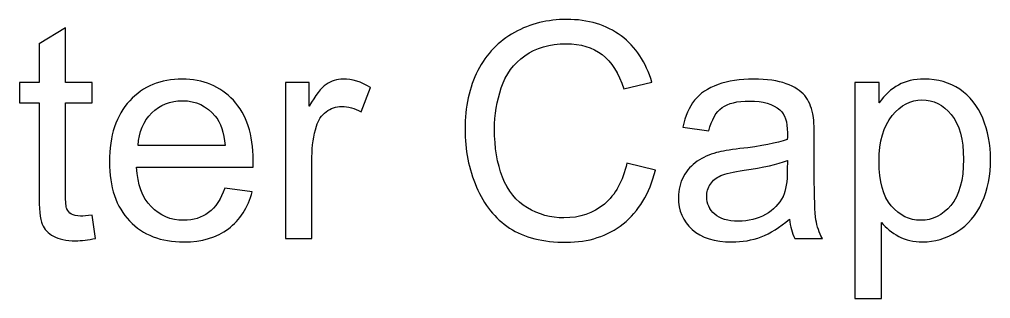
# Model space of a CAD drawing. Header units: millimetres. Extents: x -489 to 489, y -241 to 468.
# Drawn here: x -49.45 to -8.52, y 233.54 to 245.31 of the extents above; entities that cross this region are included whole.
import ezdxf

# ---------------------------------------------------------------- set-up
doc = ezdxf.new("R2010")
doc.units = ezdxf.units.MM
doc.header["$MEASUREMENT"] = 0
doc.layers.add('Layer 1', color=7, linetype='Continuous')

msp = doc.modelspace()

# ---------------------------------------------------------------- linework, layer by layer
at = {"layer": 'Layer 1', "color": 250}
for points, knots in [([(-23.8503, 239.2575), (-23.8503, 239.2575), (-22.6438, 238.9527), (-22.6438, 238.9527), (-22.6438, 238.9527), (-22.8957, 237.9642), (-23.3486, 237.2128), (-24.0027, 236.6942), (-24.0027, 236.6942), (-24.6567, 236.1757), (-25.4568, 235.9153), (-26.403, 235.9153), (-26.403, 235.9153), (-27.3809, 235.9153), (-28.1768, 236.1143), (-28.7906, 236.5143), (-28.7906, 236.5143), (-29.4044, 236.9123), (-29.8701, 237.4901), (-30.1897, 238.2458), (-30.1897, 238.2458), (-30.5093, 239.0035), (-30.6702, 239.8142), (-30.6702, 240.682), (-30.6702, 240.682), (-30.6702, 241.6282), (-30.4903, 242.4537), (-30.1283, 243.1585), (-30.1283, 243.1585), (-29.7664, 243.8634), (-29.252, 244.3989), (-28.5853, 244.7651), (-28.5853, 244.7651), (-27.9185, 245.1313), (-27.184, 245.3133), (-26.3839, 245.3133), (-26.3839, 245.3133), (-25.4738, 245.3133), (-24.7097, 245.0826), (-24.0916, 244.619), (-24.0916, 244.619), (-23.4714, 244.1555), (-23.0396, 243.5057), (-22.7962, 242.6675), (-22.7962, 242.6675), (-22.7962, 242.6675), (-23.9773, 242.3881), (-23.9773, 242.3881), (-23.9773, 242.3881), (-24.1868, 243.0485), (-24.4938, 243.5311), (-24.8938, 243.8316), (-24.8938, 243.8316), (-25.2939, 244.1343), (-25.7976, 244.2846), (-26.4051, 244.2846), (-26.4051, 244.2846), (-27.1015, 244.2846), (-27.6857, 244.1174), (-28.1535, 243.783), (-28.1535, 243.783), (-28.6213, 243.4485), (-28.9515, 242.9977), (-29.1398, 242.4346), (-29.1398, 242.4346), (-29.3303, 241.8695), (-29.4256, 241.2874), (-29.4256, 240.6884), (-29.4256, 240.6884), (-29.4256, 239.9158), (-29.3134, 239.2406), (-29.089, 238.6649), (-29.089, 238.6649), (-28.8647, 238.087), (-28.5154, 237.6573), (-28.0413, 237.3716), (-28.0413, 237.3716), (-27.5672, 237.0858), (-27.0549, 236.944), (-26.5025, 236.944), (-26.5025, 236.944), (-25.8294, 236.944), (-25.2621, 237.1387), (-24.7964, 237.5261), (-24.7964, 237.5261), (-24.3308, 237.9156), (-24.0154, 238.4913), (-23.8503, 239.2575)], [0, 0, 0, 0, 0.0434783, 0.0434783, 0.0434783, 0.0434783, 0.0869565, 0.0869565, 0.0869565, 0.0869565, 0.1304348, 0.1304348, 0.1304348, 0.1304348, 0.173913, 0.173913, 0.173913, 0.173913, 0.2173913, 0.2173913, 0.2173913, 0.2173913, 0.2608696, 0.2608696, 0.2608696, 0.2608696, 0.3043478, 0.3043478, 0.3043478, 0.3043478, 0.3478261, 0.3478261, 0.3478261, 0.3478261, 0.3913043, 0.3913043, 0.3913043, 0.3913043, 0.4347826, 0.4347826, 0.4347826, 0.4347826, 0.4782609, 0.4782609, 0.4782609, 0.4782609, 0.5217391, 0.5217391, 0.5217391, 0.5217391, 0.5652174, 0.5652174, 0.5652174, 0.5652174, 0.6086957, 0.6086957, 0.6086957, 0.6086957, 0.6521739, 0.6521739, 0.6521739, 0.6521739, 0.6956522, 0.6956522, 0.6956522, 0.6956522, 0.7391304, 0.7391304, 0.7391304, 0.7391304, 0.7826087, 0.7826087, 0.7826087, 0.7826087, 0.826087, 0.826087, 0.826087, 0.826087, 0.8695652, 0.8695652, 0.8695652, 0.8695652, 0.9130435, 0.9130435, 0.9130435, 0.9130435, 1, 1, 1, 1]), ([(-46.3907, 237.0647), (-46.3907, 237.0647), (-46.2383, 236.0783), (-46.2383, 236.0783), (-46.2383, 236.0783), (-46.5516, 236.0127), (-46.8331, 235.9788), (-47.0786, 235.9788), (-47.0786, 235.9788), (-47.4829, 235.9788), (-47.7962, 236.0423), (-48.0205, 236.1714), (-48.0205, 236.1714), (-48.2428, 236.3005), (-48.3994, 236.4678), (-48.4904, 236.6773), (-48.4904, 236.6773), (-48.5814, 236.8869), (-48.6259, 237.3271), (-48.6259, 237.9981), (-48.6259, 237.9981), (-48.6259, 237.9981), (-48.6259, 241.7954), (-48.6259, 241.7954), (-48.6259, 241.7954), (-48.6259, 241.7954), (-49.4514, 241.7954), (-49.4514, 241.7954), (-49.4514, 241.7954), (-49.4514, 241.7954), (-49.4514, 242.659), (-49.4514, 242.659), (-49.4514, 242.659), (-49.4514, 242.659), (-48.6259, 242.659), (-48.6259, 242.659), (-48.6259, 242.659), (-48.6259, 242.659), (-48.6259, 244.2888), (-48.6259, 244.2888), (-48.6259, 244.2888), (-48.6259, 244.2888), (-47.5083, 244.9598), (-47.5083, 244.9598), (-47.5083, 244.9598), (-47.5083, 244.9598), (-47.5083, 242.659), (-47.5083, 242.659), (-47.5083, 242.659), (-47.5083, 242.659), (-46.3907, 242.659), (-46.3907, 242.659), (-46.3907, 242.659), (-46.3907, 242.659), (-46.3907, 241.7954), (-46.3907, 241.7954), (-46.3907, 241.7954), (-46.3907, 241.7954), (-47.5083, 241.7954), (-47.5083, 241.7954), (-47.5083, 241.7954), (-47.5083, 241.7954), (-47.5083, 237.9346), (-47.5083, 237.9346), (-47.5083, 237.9346), (-47.5083, 237.615), (-47.4892, 237.4097), (-47.449, 237.3187), (-47.449, 237.3187), (-47.4109, 237.2276), (-47.3474, 237.1557), (-47.2585, 237.1006), (-47.2585, 237.1006), (-47.1696, 237.0477), (-47.0426, 237.0202), (-46.8775, 237.0202), (-46.8775, 237.0202), (-46.7548, 237.0202), (-46.5918, 237.035), (-46.3907, 237.0647)], [0, 0, 0, 0, 0.047619, 0.047619, 0.047619, 0.047619, 0.0952381, 0.0952381, 0.0952381, 0.0952381, 0.1428571, 0.1428571, 0.1428571, 0.1428571, 0.1904762, 0.1904762, 0.1904762, 0.1904762, 0.2380952, 0.2380952, 0.2380952, 0.2380952, 0.2857143, 0.2857143, 0.2857143, 0.2857143, 0.3333333, 0.3333333, 0.3333333, 0.3333333, 0.3809524, 0.3809524, 0.3809524, 0.3809524, 0.4285714, 0.4285714, 0.4285714, 0.4285714, 0.4761905, 0.4761905, 0.4761905, 0.4761905, 0.5238095, 0.5238095, 0.5238095, 0.5238095, 0.5714286, 0.5714286, 0.5714286, 0.5714286, 0.6190476, 0.6190476, 0.6190476, 0.6190476, 0.6666667, 0.6666667, 0.6666667, 0.6666667, 0.7142857, 0.7142857, 0.7142857, 0.7142857, 0.7619048, 0.7619048, 0.7619048, 0.7619048, 0.8095238, 0.8095238, 0.8095238, 0.8095238, 0.8571429, 0.8571429, 0.8571429, 0.8571429, 0.9047619, 0.9047619, 0.9047619, 0.9047619, 1, 1, 1, 1]), ([(-40.7921, 238.2013), (-40.7921, 238.2013), (-39.6364, 238.0489), (-39.6364, 238.0489), (-39.6364, 238.0489), (-39.8163, 237.3779), (-40.1529, 236.8551), (-40.6439, 236.4847), (-40.6439, 236.4847), (-41.135, 236.1143), (-41.7615, 235.928), (-42.5256, 235.928), (-42.5256, 235.928), (-43.4866, 235.928), (-44.2486, 236.2243), (-44.8116, 236.817), (-44.8116, 236.817), (-45.3747, 237.4076), (-45.6562, 238.2394), (-45.6562, 239.3083), (-45.6562, 239.3083), (-45.6562, 240.4132), (-45.3726, 241.2726), (-44.8032, 241.8822), (-44.8032, 241.8822), (-44.2338, 242.4939), (-43.4951, 242.7987), (-42.587, 242.7987), (-42.587, 242.7987), (-41.7086, 242.7987), (-40.9911, 242.5003), (-40.4344, 241.9012), (-40.4344, 241.9012), (-39.8777, 241.3022), (-39.5983, 240.4598), (-39.5983, 239.3739), (-39.5983, 239.3739), (-39.5983, 239.3083), (-39.6004, 239.2088), (-39.6046, 239.0776), (-39.6046, 239.0776), (-39.6046, 239.0776), (-44.5132, 239.0776), (-44.5132, 239.0776), (-44.5132, 239.0776), (-44.4709, 238.3558), (-44.2677, 237.8013), (-43.8994, 237.4181), (-43.8994, 237.4181), (-43.5332, 237.035), (-43.0739, 236.8424), (-42.5256, 236.8424), (-42.5256, 236.8424), (-42.1171, 236.8424), (-41.7679, 236.9504), (-41.48, 237.1663), (-41.48, 237.1663), (-41.19, 237.3822), (-40.9614, 237.7272), (-40.7921, 238.2013)], [0, 0, 0, 0, 0.0625, 0.0625, 0.0625, 0.0625, 0.125, 0.125, 0.125, 0.125, 0.1875, 0.1875, 0.1875, 0.1875, 0.25, 0.25, 0.25, 0.25, 0.3125, 0.3125, 0.3125, 0.3125, 0.375, 0.375, 0.375, 0.375, 0.4375, 0.4375, 0.4375, 0.4375, 0.5, 0.5, 0.5, 0.5, 0.5625, 0.5625, 0.5625, 0.5625, 0.625, 0.625, 0.625, 0.625, 0.6875, 0.6875, 0.6875, 0.6875, 0.75, 0.75, 0.75, 0.75, 0.8125, 0.8125, 0.8125, 0.8125, 0.875, 0.875, 0.875, 0.875, 1, 1, 1, 1]), ([(-38.2373, 236.0677), (-38.2373, 236.0677), (-38.2373, 242.659), (-38.2373, 242.659), (-38.2373, 242.659), (-38.2373, 242.659), (-37.234, 242.659), (-37.234, 242.659), (-37.234, 242.659), (-37.234, 242.659), (-37.234, 241.6494), (-37.234, 241.6494), (-37.234, 241.6494), (-36.9779, 242.1171), (-36.7408, 242.4262), (-36.5228, 242.5743), (-36.5228, 242.5743), (-36.3048, 242.7246), (-36.0656, 242.7987), (-35.8052, 242.7987), (-35.8052, 242.7987), (-35.4285, 242.7987), (-35.0454, 242.6802), (-34.6559, 242.4452), (-34.6559, 242.4452), (-34.6559, 242.4452), (-35.0538, 241.4144), (-35.0538, 241.4144), (-35.0538, 241.4144), (-35.3248, 241.5668), (-35.5957, 241.643), (-35.8666, 241.643), (-35.8666, 241.643), (-36.11, 241.643), (-36.3281, 241.5689), (-36.5207, 241.4229), (-36.5207, 241.4229), (-36.7133, 241.2768), (-36.8509, 241.0736), (-36.9334, 240.8133), (-36.9334, 240.8133), (-37.0583, 240.4175), (-37.1197, 239.9835), (-37.1197, 239.5115), (-37.1197, 239.5115), (-37.1197, 239.5115), (-37.1197, 236.0677), (-37.1197, 236.0677), (-37.1197, 236.0677), (-37.1197, 236.0677), (-38.2373, 236.0677), (-38.2373, 236.0677)], [0, 0, 0, 0, 0.0714286, 0.0714286, 0.0714286, 0.0714286, 0.1428571, 0.1428571, 0.1428571, 0.1428571, 0.2142857, 0.2142857, 0.2142857, 0.2142857, 0.2857143, 0.2857143, 0.2857143, 0.2857143, 0.3571429, 0.3571429, 0.3571429, 0.3571429, 0.4285714, 0.4285714, 0.4285714, 0.4285714, 0.5, 0.5, 0.5, 0.5, 0.5714286, 0.5714286, 0.5714286, 0.5714286, 0.6428571, 0.6428571, 0.6428571, 0.6428571, 0.7142857, 0.7142857, 0.7142857, 0.7142857, 0.7857143, 0.7857143, 0.7857143, 0.7857143, 0.8571429, 0.8571429, 0.8571429, 0.8571429, 1, 1, 1, 1]), ([(-16.9902, 236.8932), (-17.4051, 236.5397), (-17.8051, 236.2921), (-18.1882, 236.146), (-18.1882, 236.146), (-18.5713, 236), (-18.982, 235.928), (-19.4222, 235.928), (-19.4222, 235.928), (-20.1461, 235.928), (-20.7028, 236.1037), (-21.0923, 236.4572), (-21.0923, 236.4572), (-21.4818, 236.8085), (-21.6765, 237.2594), (-21.6765, 237.8076), (-21.6765, 237.8076), (-21.6765, 238.1293), (-21.6024, 238.4236), (-21.4564, 238.6903), (-21.4564, 238.6903), (-21.3082, 238.957), (-21.1156, 239.1686), (-20.8785, 239.3295), (-20.8785, 239.3295), (-20.6393, 239.4904), (-20.3726, 239.6131), (-20.0742, 239.6957), (-20.0742, 239.6957), (-19.854, 239.7528), (-19.5217, 239.8079), (-19.0793, 239.8629), (-19.0793, 239.8629), (-18.1776, 239.9687), (-17.5109, 240.0978), (-17.0854, 240.246), (-17.0854, 240.246), (-17.0812, 240.3984), (-17.0791, 240.4958), (-17.0791, 240.536), (-17.0791, 240.536), (-17.0791, 240.989), (-17.1849, 241.3086), (-17.3966, 241.4948), (-17.3966, 241.4948), (-17.6823, 241.7467), (-18.1078, 241.8716), (-18.6708, 241.8716), (-18.6708, 241.8716), (-19.1979, 241.8716), (-19.5873, 241.7785), (-19.8371, 241.5943), (-19.8371, 241.5943), (-20.089, 241.4102), (-20.2731, 241.0842), (-20.3938, 240.6143), (-20.3938, 240.6143), (-20.3938, 240.6143), (-21.486, 240.7667), (-21.486, 240.7667), (-21.486, 240.7667), (-21.3865, 241.2345), (-21.2235, 241.6134), (-20.9949, 241.9012), (-20.9949, 241.9012), (-20.7663, 242.1891), (-20.4361, 242.4092), (-20.0043, 242.5659), (-20.0043, 242.5659), (-19.5746, 242.7204), (-19.073, 242.7987), (-18.5057, 242.7987), (-18.5057, 242.7987), (-17.9427, 242.7987), (-17.4834, 242.7331), (-17.1299, 242.5997), (-17.1299, 242.5997), (-16.7785, 242.4664), (-16.5182, 242.3013), (-16.3531, 242.1002), (-16.3531, 242.1002), (-16.188, 241.8991), (-16.0716, 241.6451), (-16.0038, 241.3382), (-16.0038, 241.3382), (-15.9678, 241.1477), (-15.9488, 240.8048), (-15.9488, 240.3116), (-15.9488, 240.3116), (-15.9488, 240.3116), (-15.9488, 238.83), (-15.9488, 238.83), (-15.9488, 238.83), (-15.9488, 237.7949), (-15.9255, 237.1409), (-15.8789, 236.8636), (-15.8789, 236.8636), (-15.8345, 236.5863), (-15.7414, 236.3217), (-15.6059, 236.0677), (-15.6059, 236.0677), (-15.6059, 236.0677), (-16.7743, 236.0677), (-16.7743, 236.0677), (-16.7743, 236.0677), (-16.8865, 236.3027), (-16.9584, 236.5778), (-16.9902, 236.8932)], [0, 0, 0, 0, 0.0357143, 0.0357143, 0.0357143, 0.0357143, 0.0714286, 0.0714286, 0.0714286, 0.0714286, 0.1071429, 0.1071429, 0.1071429, 0.1071429, 0.1428571, 0.1428571, 0.1428571, 0.1428571, 0.1785714, 0.1785714, 0.1785714, 0.1785714, 0.2142857, 0.2142857, 0.2142857, 0.2142857, 0.25, 0.25, 0.25, 0.25, 0.2857143, 0.2857143, 0.2857143, 0.2857143, 0.3214286, 0.3214286, 0.3214286, 0.3214286, 0.3571429, 0.3571429, 0.3571429, 0.3571429, 0.3928571, 0.3928571, 0.3928571, 0.3928571, 0.4285714, 0.4285714, 0.4285714, 0.4285714, 0.4642857, 0.4642857, 0.4642857, 0.4642857, 0.5, 0.5, 0.5, 0.5, 0.5357143, 0.5357143, 0.5357143, 0.5357143, 0.5714286, 0.5714286, 0.5714286, 0.5714286, 0.6071429, 0.6071429, 0.6071429, 0.6071429, 0.6428571, 0.6428571, 0.6428571, 0.6428571, 0.6785714, 0.6785714, 0.6785714, 0.6785714, 0.7142857, 0.7142857, 0.7142857, 0.7142857, 0.75, 0.75, 0.75, 0.75, 0.7857143, 0.7857143, 0.7857143, 0.7857143, 0.8214286, 0.8214286, 0.8214286, 0.8214286, 0.8571429, 0.8571429, 0.8571429, 0.8571429, 0.8928571, 0.8928571, 0.8928571, 0.8928571, 0.9285714, 0.9285714, 0.9285714, 0.9285714, 1, 1, 1, 1]), ([(-14.2322, 233.5404), (-14.2322, 233.5404), (-14.2322, 242.659), (-14.2322, 242.659), (-14.2322, 242.659), (-14.2322, 242.659), (-13.2162, 242.659), (-13.2162, 242.659), (-13.2162, 242.659), (-13.2162, 242.659), (-13.2162, 241.7933), (-13.2162, 241.7933), (-13.2162, 241.7933), (-12.977, 242.1277), (-12.7061, 242.3796), (-12.4034, 242.5468), (-12.4034, 242.5468), (-12.1028, 242.714), (-11.7366, 242.7987), (-11.307, 242.7987), (-11.307, 242.7987), (-10.7439, 242.7987), (-10.2486, 242.6548), (-9.8189, 242.3648), (-9.8189, 242.3648), (-9.3893, 242.0769), (-9.0654, 241.6684), (-8.8453, 241.1435), (-8.8453, 241.1435), (-8.6273, 240.6164), (-8.5172, 240.0407), (-8.5172, 239.412), (-8.5172, 239.412), (-8.5172, 238.7411), (-8.6378, 238.1357), (-8.8791, 237.5959), (-8.8791, 237.5959), (-9.1204, 237.0583), (-9.4718, 236.6456), (-9.9332, 236.3577), (-9.9332, 236.3577), (-10.3926, 236.0719), (-10.8773, 235.928), (-11.3853, 235.928), (-11.3853, 235.928), (-11.7578, 235.928), (-12.0922, 236.0063), (-12.3865, 236.163), (-12.3865, 236.163), (-12.6828, 236.3196), (-12.9241, 236.5164), (-13.1146, 236.7556), (-13.1146, 236.7556), (-13.1146, 236.7556), (-13.1146, 233.5404), (-13.1146, 233.5404), (-13.1146, 233.5404), (-13.1146, 233.5404), (-14.2322, 233.5404), (-14.2322, 233.5404)], [0, 0, 0, 0, 0.0625, 0.0625, 0.0625, 0.0625, 0.125, 0.125, 0.125, 0.125, 0.1875, 0.1875, 0.1875, 0.1875, 0.25, 0.25, 0.25, 0.25, 0.3125, 0.3125, 0.3125, 0.3125, 0.375, 0.375, 0.375, 0.375, 0.4375, 0.4375, 0.4375, 0.4375, 0.5, 0.5, 0.5, 0.5, 0.5625, 0.5625, 0.5625, 0.5625, 0.625, 0.625, 0.625, 0.625, 0.6875, 0.6875, 0.6875, 0.6875, 0.75, 0.75, 0.75, 0.75, 0.8125, 0.8125, 0.8125, 0.8125, 0.875, 0.875, 0.875, 0.875, 1, 1, 1, 1]), ([(-13.2162, 239.3231), (-13.2162, 238.4786), (-13.0447, 237.8542), (-12.704, 237.4499), (-12.704, 237.4499), (-12.3611, 237.0456), (-11.9462, 236.8424), (-11.4594, 236.8424), (-11.4594, 236.8424), (-10.9641, 236.8424), (-10.5407, 237.052), (-10.1894, 237.4711), (-10.1894, 237.4711), (-9.8359, 237.8902), (-9.6602, 238.5379), (-9.6602, 239.4163), (-9.6602, 239.4163), (-9.6602, 240.2545), (-9.8316, 240.881), (-10.1767, 241.298), (-10.1767, 241.298), (-10.5217, 241.715), (-10.9323, 241.9224), (-11.4107, 241.9224), (-11.4107, 241.9224), (-11.8848, 241.9224), (-12.3039, 241.7002), (-12.668, 241.2578), (-12.668, 241.2578), (-13.0342, 240.8133), (-13.2162, 240.1698), (-13.2162, 239.3231)], [0, 0, 0, 0, 0.1111111, 0.1111111, 0.1111111, 0.1111111, 0.2222222, 0.2222222, 0.2222222, 0.2222222, 0.3333333, 0.3333333, 0.3333333, 0.3333333, 0.4444444, 0.4444444, 0.4444444, 0.4444444, 0.5555556, 0.5555556, 0.5555556, 0.5555556, 0.6666667, 0.6666667, 0.6666667, 0.6666667, 0.7777778, 0.7777778, 0.7777778, 0.7777778, 1, 1, 1, 1]), ([(-44.4497, 239.992), (-44.4497, 239.992), (-40.7794, 239.992), (-40.7794, 239.992), (-40.7794, 239.992), (-40.8281, 240.5466), (-40.9699, 240.9614), (-41.2006, 241.2387), (-41.2006, 241.2387), (-41.5541, 241.6684), (-42.0155, 241.8843), (-42.5807, 241.8843), (-42.5807, 241.8843), (-43.0929, 241.8843), (-43.5226, 241.7129), (-43.8718, 241.37), (-43.8718, 241.37), (-44.219, 241.0271), (-44.4116, 240.5677), (-44.4497, 239.992)], [0, 0, 0, 0, 0.1666667, 0.1666667, 0.1666667, 0.1666667, 0.3333333, 0.3333333, 0.3333333, 0.3333333, 0.5, 0.5, 0.5, 0.5, 0.6666667, 0.6666667, 0.6666667, 0.6666667, 1, 1, 1, 1]), ([(-17.0791, 239.3697), (-17.4855, 239.2046), (-18.0951, 239.0649), (-18.9079, 238.9506), (-18.9079, 238.9506), (-19.3693, 238.885), (-19.6953, 238.8109), (-19.8858, 238.7284), (-19.8858, 238.7284), (-20.0763, 238.6458), (-20.2223, 238.5252), (-20.3261, 238.3685), (-20.3261, 238.3685), (-20.4298, 238.2098), (-20.4827, 238.0341), (-20.4827, 237.8394), (-20.4827, 237.8394), (-20.4827, 237.5451), (-20.3705, 237.2975), (-20.144, 237.1006), (-20.144, 237.1006), (-19.9175, 236.9038), (-19.5873, 236.8043), (-19.1534, 236.8043), (-19.1534, 236.8043), (-18.7237, 236.8043), (-18.3406, 236.8974), (-18.0041, 237.0858), (-18.0041, 237.0858), (-17.6696, 237.2721), (-17.422, 237.5282), (-17.2654, 237.8521), (-17.2654, 237.8521), (-17.1447, 238.1039), (-17.0854, 238.4744), (-17.0854, 238.9633), (-17.0854, 238.9633), (-17.0854, 238.9633), (-17.0791, 239.3697), (-17.0791, 239.3697)], [0, 0, 0, 0, 0.0909091, 0.0909091, 0.0909091, 0.0909091, 0.1818182, 0.1818182, 0.1818182, 0.1818182, 0.2727273, 0.2727273, 0.2727273, 0.2727273, 0.3636364, 0.3636364, 0.3636364, 0.3636364, 0.4545455, 0.4545455, 0.4545455, 0.4545455, 0.5454545, 0.5454545, 0.5454545, 0.5454545, 0.6363636, 0.6363636, 0.6363636, 0.6363636, 0.7272727, 0.7272727, 0.7272727, 0.7272727, 0.8181818, 0.8181818, 0.8181818, 0.8181818, 1, 1, 1, 1])]:
    msp.add_open_spline(points, degree=3, knots=knots, dxfattribs=at)
at = {"layer": 'Layer 1', "color": 250, "lineweight": 9}
for points, knots in [([(-23.8503, 239.2575), (-23.8503, 239.2575), (-22.6438, 238.9527), (-22.6438, 238.9527), (-22.6438, 238.9527), (-22.8957, 237.9642), (-23.3486, 237.2128), (-24.0027, 236.6942), (-24.0027, 236.6942), (-24.6567, 236.1757), (-25.4568, 235.9153), (-26.403, 235.9153), (-26.403, 235.9153), (-27.3809, 235.9153), (-28.1768, 236.1143), (-28.7906, 236.5143), (-28.7906, 236.5143), (-29.4044, 236.9123), (-29.8701, 237.4901), (-30.1897, 238.2458), (-30.1897, 238.2458), (-30.5093, 239.0035), (-30.6702, 239.8142), (-30.6702, 240.682), (-30.6702, 240.682), (-30.6702, 241.6282), (-30.4903, 242.4537), (-30.1283, 243.1585), (-30.1283, 243.1585), (-29.7664, 243.8634), (-29.252, 244.3989), (-28.5853, 244.7651), (-28.5853, 244.7651), (-27.9185, 245.1313), (-27.184, 245.3133), (-26.3839, 245.3133), (-26.3839, 245.3133), (-25.4738, 245.3133), (-24.7097, 245.0826), (-24.0916, 244.619), (-24.0916, 244.619), (-23.4714, 244.1555), (-23.0396, 243.5057), (-22.7962, 242.6675), (-22.7962, 242.6675), (-22.7962, 242.6675), (-23.9773, 242.3881), (-23.9773, 242.3881), (-23.9773, 242.3881), (-24.1868, 243.0485), (-24.4938, 243.5311), (-24.8938, 243.8316), (-24.8938, 243.8316), (-25.2939, 244.1343), (-25.7976, 244.2846), (-26.4051, 244.2846), (-26.4051, 244.2846), (-27.1015, 244.2846), (-27.6857, 244.1174), (-28.1535, 243.783), (-28.1535, 243.783), (-28.6213, 243.4485), (-28.9515, 242.9977), (-29.1398, 242.4346), (-29.1398, 242.4346), (-29.3303, 241.8695), (-29.4256, 241.2874), (-29.4256, 240.6884), (-29.4256, 240.6884), (-29.4256, 239.9158), (-29.3134, 239.2406), (-29.089, 238.6649), (-29.089, 238.6649), (-28.8647, 238.087), (-28.5154, 237.6573), (-28.0413, 237.3716), (-28.0413, 237.3716), (-27.5672, 237.0858), (-27.0549, 236.944), (-26.5025, 236.944), (-26.5025, 236.944), (-25.8294, 236.944), (-25.2621, 237.1387), (-24.7964, 237.5261), (-24.7964, 237.5261), (-24.3308, 237.9156), (-24.0154, 238.4913), (-23.8503, 239.2575)], [0, 0, 0, 0, 0.0434783, 0.0434783, 0.0434783, 0.0434783, 0.0869565, 0.0869565, 0.0869565, 0.0869565, 0.1304348, 0.1304348, 0.1304348, 0.1304348, 0.173913, 0.173913, 0.173913, 0.173913, 0.2173913, 0.2173913, 0.2173913, 0.2173913, 0.2608696, 0.2608696, 0.2608696, 0.2608696, 0.3043478, 0.3043478, 0.3043478, 0.3043478, 0.3478261, 0.3478261, 0.3478261, 0.3478261, 0.3913043, 0.3913043, 0.3913043, 0.3913043, 0.4347826, 0.4347826, 0.4347826, 0.4347826, 0.4782609, 0.4782609, 0.4782609, 0.4782609, 0.5217391, 0.5217391, 0.5217391, 0.5217391, 0.5652174, 0.5652174, 0.5652174, 0.5652174, 0.6086957, 0.6086957, 0.6086957, 0.6086957, 0.6521739, 0.6521739, 0.6521739, 0.6521739, 0.6956522, 0.6956522, 0.6956522, 0.6956522, 0.7391304, 0.7391304, 0.7391304, 0.7391304, 0.7826087, 0.7826087, 0.7826087, 0.7826087, 0.826087, 0.826087, 0.826087, 0.826087, 0.8695652, 0.8695652, 0.8695652, 0.8695652, 0.9130435, 0.9130435, 0.9130435, 0.9130435, 1, 1, 1, 1]), ([(-46.3907, 237.0647), (-46.3907, 237.0647), (-46.2383, 236.0783), (-46.2383, 236.0783), (-46.2383, 236.0783), (-46.5516, 236.0127), (-46.8331, 235.9788), (-47.0786, 235.9788), (-47.0786, 235.9788), (-47.4829, 235.9788), (-47.7962, 236.0423), (-48.0205, 236.1714), (-48.0205, 236.1714), (-48.2428, 236.3005), (-48.3994, 236.4678), (-48.4904, 236.6773), (-48.4904, 236.6773), (-48.5814, 236.8869), (-48.6259, 237.3271), (-48.6259, 237.9981), (-48.6259, 237.9981), (-48.6259, 237.9981), (-48.6259, 241.7954), (-48.6259, 241.7954), (-48.6259, 241.7954), (-48.6259, 241.7954), (-49.4514, 241.7954), (-49.4514, 241.7954), (-49.4514, 241.7954), (-49.4514, 241.7954), (-49.4514, 242.659), (-49.4514, 242.659), (-49.4514, 242.659), (-49.4514, 242.659), (-48.6259, 242.659), (-48.6259, 242.659), (-48.6259, 242.659), (-48.6259, 242.659), (-48.6259, 244.2888), (-48.6259, 244.2888), (-48.6259, 244.2888), (-48.6259, 244.2888), (-47.5083, 244.9598), (-47.5083, 244.9598), (-47.5083, 244.9598), (-47.5083, 244.9598), (-47.5083, 242.659), (-47.5083, 242.659), (-47.5083, 242.659), (-47.5083, 242.659), (-46.3907, 242.659), (-46.3907, 242.659), (-46.3907, 242.659), (-46.3907, 242.659), (-46.3907, 241.7954), (-46.3907, 241.7954), (-46.3907, 241.7954), (-46.3907, 241.7954), (-47.5083, 241.7954), (-47.5083, 241.7954), (-47.5083, 241.7954), (-47.5083, 241.7954), (-47.5083, 237.9346), (-47.5083, 237.9346), (-47.5083, 237.9346), (-47.5083, 237.615), (-47.4892, 237.4097), (-47.449, 237.3187), (-47.449, 237.3187), (-47.4109, 237.2276), (-47.3474, 237.1557), (-47.2585, 237.1006), (-47.2585, 237.1006), (-47.1696, 237.0477), (-47.0426, 237.0202), (-46.8775, 237.0202), (-46.8775, 237.0202), (-46.7548, 237.0202), (-46.5918, 237.035), (-46.3907, 237.0647)], [0, 0, 0, 0, 0.047619, 0.047619, 0.047619, 0.047619, 0.0952381, 0.0952381, 0.0952381, 0.0952381, 0.1428571, 0.1428571, 0.1428571, 0.1428571, 0.1904762, 0.1904762, 0.1904762, 0.1904762, 0.2380952, 0.2380952, 0.2380952, 0.2380952, 0.2857143, 0.2857143, 0.2857143, 0.2857143, 0.3333333, 0.3333333, 0.3333333, 0.3333333, 0.3809524, 0.3809524, 0.3809524, 0.3809524, 0.4285714, 0.4285714, 0.4285714, 0.4285714, 0.4761905, 0.4761905, 0.4761905, 0.4761905, 0.5238095, 0.5238095, 0.5238095, 0.5238095, 0.5714286, 0.5714286, 0.5714286, 0.5714286, 0.6190476, 0.6190476, 0.6190476, 0.6190476, 0.6666667, 0.6666667, 0.6666667, 0.6666667, 0.7142857, 0.7142857, 0.7142857, 0.7142857, 0.7619048, 0.7619048, 0.7619048, 0.7619048, 0.8095238, 0.8095238, 0.8095238, 0.8095238, 0.8571429, 0.8571429, 0.8571429, 0.8571429, 0.9047619, 0.9047619, 0.9047619, 0.9047619, 1, 1, 1, 1]), ([(-40.7921, 238.2013), (-40.7921, 238.2013), (-39.6364, 238.0489), (-39.6364, 238.0489), (-39.6364, 238.0489), (-39.8163, 237.3779), (-40.1529, 236.8551), (-40.6439, 236.4847), (-40.6439, 236.4847), (-41.135, 236.1143), (-41.7615, 235.928), (-42.5256, 235.928), (-42.5256, 235.928), (-43.4866, 235.928), (-44.2486, 236.2243), (-44.8116, 236.817), (-44.8116, 236.817), (-45.3747, 237.4076), (-45.6562, 238.2394), (-45.6562, 239.3083), (-45.6562, 239.3083), (-45.6562, 240.4132), (-45.3726, 241.2726), (-44.8032, 241.8822), (-44.8032, 241.8822), (-44.2338, 242.4939), (-43.4951, 242.7987), (-42.587, 242.7987), (-42.587, 242.7987), (-41.7086, 242.7987), (-40.9911, 242.5003), (-40.4344, 241.9012), (-40.4344, 241.9012), (-39.8777, 241.3022), (-39.5983, 240.4598), (-39.5983, 239.3739), (-39.5983, 239.3739), (-39.5983, 239.3083), (-39.6004, 239.2088), (-39.6046, 239.0776), (-39.6046, 239.0776), (-39.6046, 239.0776), (-44.5132, 239.0776), (-44.5132, 239.0776), (-44.5132, 239.0776), (-44.4709, 238.3558), (-44.2677, 237.8013), (-43.8994, 237.4181), (-43.8994, 237.4181), (-43.5332, 237.035), (-43.0739, 236.8424), (-42.5256, 236.8424), (-42.5256, 236.8424), (-42.1171, 236.8424), (-41.7679, 236.9504), (-41.48, 237.1663), (-41.48, 237.1663), (-41.19, 237.3822), (-40.9614, 237.7272), (-40.7921, 238.2013)], [0, 0, 0, 0, 0.0625, 0.0625, 0.0625, 0.0625, 0.125, 0.125, 0.125, 0.125, 0.1875, 0.1875, 0.1875, 0.1875, 0.25, 0.25, 0.25, 0.25, 0.3125, 0.3125, 0.3125, 0.3125, 0.375, 0.375, 0.375, 0.375, 0.4375, 0.4375, 0.4375, 0.4375, 0.5, 0.5, 0.5, 0.5, 0.5625, 0.5625, 0.5625, 0.5625, 0.625, 0.625, 0.625, 0.625, 0.6875, 0.6875, 0.6875, 0.6875, 0.75, 0.75, 0.75, 0.75, 0.8125, 0.8125, 0.8125, 0.8125, 0.875, 0.875, 0.875, 0.875, 1, 1, 1, 1]), ([(-38.2373, 236.0677), (-38.2373, 236.0677), (-38.2373, 242.659), (-38.2373, 242.659), (-38.2373, 242.659), (-38.2373, 242.659), (-37.234, 242.659), (-37.234, 242.659), (-37.234, 242.659), (-37.234, 242.659), (-37.234, 241.6494), (-37.234, 241.6494), (-37.234, 241.6494), (-36.9779, 242.1171), (-36.7408, 242.4262), (-36.5228, 242.5743), (-36.5228, 242.5743), (-36.3048, 242.7246), (-36.0656, 242.7987), (-35.8052, 242.7987), (-35.8052, 242.7987), (-35.4285, 242.7987), (-35.0454, 242.6802), (-34.6559, 242.4452), (-34.6559, 242.4452), (-34.6559, 242.4452), (-35.0538, 241.4144), (-35.0538, 241.4144), (-35.0538, 241.4144), (-35.3248, 241.5668), (-35.5957, 241.643), (-35.8666, 241.643), (-35.8666, 241.643), (-36.11, 241.643), (-36.3281, 241.5689), (-36.5207, 241.4229), (-36.5207, 241.4229), (-36.7133, 241.2768), (-36.8509, 241.0736), (-36.9334, 240.8133), (-36.9334, 240.8133), (-37.0583, 240.4175), (-37.1197, 239.9835), (-37.1197, 239.5115), (-37.1197, 239.5115), (-37.1197, 239.5115), (-37.1197, 236.0677), (-37.1197, 236.0677), (-37.1197, 236.0677), (-37.1197, 236.0677), (-38.2373, 236.0677), (-38.2373, 236.0677)], [0, 0, 0, 0, 0.0714286, 0.0714286, 0.0714286, 0.0714286, 0.1428571, 0.1428571, 0.1428571, 0.1428571, 0.2142857, 0.2142857, 0.2142857, 0.2142857, 0.2857143, 0.2857143, 0.2857143, 0.2857143, 0.3571429, 0.3571429, 0.3571429, 0.3571429, 0.4285714, 0.4285714, 0.4285714, 0.4285714, 0.5, 0.5, 0.5, 0.5, 0.5714286, 0.5714286, 0.5714286, 0.5714286, 0.6428571, 0.6428571, 0.6428571, 0.6428571, 0.7142857, 0.7142857, 0.7142857, 0.7142857, 0.7857143, 0.7857143, 0.7857143, 0.7857143, 0.8571429, 0.8571429, 0.8571429, 0.8571429, 1, 1, 1, 1]), ([(-16.9902, 236.8932), (-17.4051, 236.5397), (-17.8051, 236.2921), (-18.1882, 236.146), (-18.1882, 236.146), (-18.5713, 236), (-18.982, 235.928), (-19.4222, 235.928), (-19.4222, 235.928), (-20.1461, 235.928), (-20.7028, 236.1037), (-21.0923, 236.4572), (-21.0923, 236.4572), (-21.4818, 236.8085), (-21.6765, 237.2594), (-21.6765, 237.8076), (-21.6765, 237.8076), (-21.6765, 238.1293), (-21.6024, 238.4236), (-21.4564, 238.6903), (-21.4564, 238.6903), (-21.3082, 238.957), (-21.1156, 239.1686), (-20.8785, 239.3295), (-20.8785, 239.3295), (-20.6393, 239.4904), (-20.3726, 239.6131), (-20.0742, 239.6957), (-20.0742, 239.6957), (-19.854, 239.7528), (-19.5217, 239.8079), (-19.0793, 239.8629), (-19.0793, 239.8629), (-18.1776, 239.9687), (-17.5109, 240.0978), (-17.0854, 240.246), (-17.0854, 240.246), (-17.0812, 240.3984), (-17.0791, 240.4958), (-17.0791, 240.536), (-17.0791, 240.536), (-17.0791, 240.989), (-17.1849, 241.3086), (-17.3966, 241.4948), (-17.3966, 241.4948), (-17.6823, 241.7467), (-18.1078, 241.8716), (-18.6708, 241.8716), (-18.6708, 241.8716), (-19.1979, 241.8716), (-19.5873, 241.7785), (-19.8371, 241.5943), (-19.8371, 241.5943), (-20.089, 241.4102), (-20.2731, 241.0842), (-20.3938, 240.6143), (-20.3938, 240.6143), (-20.3938, 240.6143), (-21.486, 240.7667), (-21.486, 240.7667), (-21.486, 240.7667), (-21.3865, 241.2345), (-21.2235, 241.6134), (-20.9949, 241.9012), (-20.9949, 241.9012), (-20.7663, 242.1891), (-20.4361, 242.4092), (-20.0043, 242.5659), (-20.0043, 242.5659), (-19.5746, 242.7204), (-19.073, 242.7987), (-18.5057, 242.7987), (-18.5057, 242.7987), (-17.9427, 242.7987), (-17.4834, 242.7331), (-17.1299, 242.5997), (-17.1299, 242.5997), (-16.7785, 242.4664), (-16.5182, 242.3013), (-16.3531, 242.1002), (-16.3531, 242.1002), (-16.188, 241.8991), (-16.0716, 241.6451), (-16.0038, 241.3382), (-16.0038, 241.3382), (-15.9678, 241.1477), (-15.9488, 240.8048), (-15.9488, 240.3116), (-15.9488, 240.3116), (-15.9488, 240.3116), (-15.9488, 238.83), (-15.9488, 238.83), (-15.9488, 238.83), (-15.9488, 237.7949), (-15.9255, 237.1409), (-15.8789, 236.8636), (-15.8789, 236.8636), (-15.8345, 236.5863), (-15.7414, 236.3217), (-15.6059, 236.0677), (-15.6059, 236.0677), (-15.6059, 236.0677), (-16.7743, 236.0677), (-16.7743, 236.0677), (-16.7743, 236.0677), (-16.8865, 236.3027), (-16.9584, 236.5778), (-16.9902, 236.8932)], [0, 0, 0, 0, 0.0357143, 0.0357143, 0.0357143, 0.0357143, 0.0714286, 0.0714286, 0.0714286, 0.0714286, 0.1071429, 0.1071429, 0.1071429, 0.1071429, 0.1428571, 0.1428571, 0.1428571, 0.1428571, 0.1785714, 0.1785714, 0.1785714, 0.1785714, 0.2142857, 0.2142857, 0.2142857, 0.2142857, 0.25, 0.25, 0.25, 0.25, 0.2857143, 0.2857143, 0.2857143, 0.2857143, 0.3214286, 0.3214286, 0.3214286, 0.3214286, 0.3571429, 0.3571429, 0.3571429, 0.3571429, 0.3928571, 0.3928571, 0.3928571, 0.3928571, 0.4285714, 0.4285714, 0.4285714, 0.4285714, 0.4642857, 0.4642857, 0.4642857, 0.4642857, 0.5, 0.5, 0.5, 0.5, 0.5357143, 0.5357143, 0.5357143, 0.5357143, 0.5714286, 0.5714286, 0.5714286, 0.5714286, 0.6071429, 0.6071429, 0.6071429, 0.6071429, 0.6428571, 0.6428571, 0.6428571, 0.6428571, 0.6785714, 0.6785714, 0.6785714, 0.6785714, 0.7142857, 0.7142857, 0.7142857, 0.7142857, 0.75, 0.75, 0.75, 0.75, 0.7857143, 0.7857143, 0.7857143, 0.7857143, 0.8214286, 0.8214286, 0.8214286, 0.8214286, 0.8571429, 0.8571429, 0.8571429, 0.8571429, 0.8928571, 0.8928571, 0.8928571, 0.8928571, 0.9285714, 0.9285714, 0.9285714, 0.9285714, 1, 1, 1, 1]), ([(-14.2322, 233.5404), (-14.2322, 233.5404), (-14.2322, 242.659), (-14.2322, 242.659), (-14.2322, 242.659), (-14.2322, 242.659), (-13.2162, 242.659), (-13.2162, 242.659), (-13.2162, 242.659), (-13.2162, 242.659), (-13.2162, 241.7933), (-13.2162, 241.7933), (-13.2162, 241.7933), (-12.977, 242.1277), (-12.7061, 242.3796), (-12.4034, 242.5468), (-12.4034, 242.5468), (-12.1028, 242.714), (-11.7366, 242.7987), (-11.307, 242.7987), (-11.307, 242.7987), (-10.7439, 242.7987), (-10.2486, 242.6548), (-9.8189, 242.3648), (-9.8189, 242.3648), (-9.3893, 242.0769), (-9.0654, 241.6684), (-8.8453, 241.1435), (-8.8453, 241.1435), (-8.6273, 240.6164), (-8.5172, 240.0407), (-8.5172, 239.412), (-8.5172, 239.412), (-8.5172, 238.7411), (-8.6378, 238.1357), (-8.8791, 237.5959), (-8.8791, 237.5959), (-9.1204, 237.0583), (-9.4718, 236.6456), (-9.9332, 236.3577), (-9.9332, 236.3577), (-10.3926, 236.0719), (-10.8773, 235.928), (-11.3853, 235.928), (-11.3853, 235.928), (-11.7578, 235.928), (-12.0922, 236.0063), (-12.3865, 236.163), (-12.3865, 236.163), (-12.6828, 236.3196), (-12.9241, 236.5164), (-13.1146, 236.7556), (-13.1146, 236.7556), (-13.1146, 236.7556), (-13.1146, 233.5404), (-13.1146, 233.5404), (-13.1146, 233.5404), (-13.1146, 233.5404), (-14.2322, 233.5404), (-14.2322, 233.5404)], [0, 0, 0, 0, 0.0625, 0.0625, 0.0625, 0.0625, 0.125, 0.125, 0.125, 0.125, 0.1875, 0.1875, 0.1875, 0.1875, 0.25, 0.25, 0.25, 0.25, 0.3125, 0.3125, 0.3125, 0.3125, 0.375, 0.375, 0.375, 0.375, 0.4375, 0.4375, 0.4375, 0.4375, 0.5, 0.5, 0.5, 0.5, 0.5625, 0.5625, 0.5625, 0.5625, 0.625, 0.625, 0.625, 0.625, 0.6875, 0.6875, 0.6875, 0.6875, 0.75, 0.75, 0.75, 0.75, 0.8125, 0.8125, 0.8125, 0.8125, 0.875, 0.875, 0.875, 0.875, 1, 1, 1, 1]), ([(-13.2162, 239.3231), (-13.2162, 238.4786), (-13.0447, 237.8542), (-12.704, 237.4499), (-12.704, 237.4499), (-12.3611, 237.0456), (-11.9462, 236.8424), (-11.4594, 236.8424), (-11.4594, 236.8424), (-10.9641, 236.8424), (-10.5407, 237.052), (-10.1894, 237.4711), (-10.1894, 237.4711), (-9.8359, 237.8902), (-9.6602, 238.5379), (-9.6602, 239.4163), (-9.6602, 239.4163), (-9.6602, 240.2545), (-9.8316, 240.881), (-10.1767, 241.298), (-10.1767, 241.298), (-10.5217, 241.715), (-10.9323, 241.9224), (-11.4107, 241.9224), (-11.4107, 241.9224), (-11.8848, 241.9224), (-12.3039, 241.7002), (-12.668, 241.2578), (-12.668, 241.2578), (-13.0342, 240.8133), (-13.2162, 240.1698), (-13.2162, 239.3231)], [0, 0, 0, 0, 0.1111111, 0.1111111, 0.1111111, 0.1111111, 0.2222222, 0.2222222, 0.2222222, 0.2222222, 0.3333333, 0.3333333, 0.3333333, 0.3333333, 0.4444444, 0.4444444, 0.4444444, 0.4444444, 0.5555556, 0.5555556, 0.5555556, 0.5555556, 0.6666667, 0.6666667, 0.6666667, 0.6666667, 0.7777778, 0.7777778, 0.7777778, 0.7777778, 1, 1, 1, 1]), ([(-44.4497, 239.992), (-44.4497, 239.992), (-40.7794, 239.992), (-40.7794, 239.992), (-40.7794, 239.992), (-40.8281, 240.5466), (-40.9699, 240.9614), (-41.2006, 241.2387), (-41.2006, 241.2387), (-41.5541, 241.6684), (-42.0155, 241.8843), (-42.5807, 241.8843), (-42.5807, 241.8843), (-43.0929, 241.8843), (-43.5226, 241.7129), (-43.8718, 241.37), (-43.8718, 241.37), (-44.219, 241.0271), (-44.4116, 240.5677), (-44.4497, 239.992)], [0, 0, 0, 0, 0.1666667, 0.1666667, 0.1666667, 0.1666667, 0.3333333, 0.3333333, 0.3333333, 0.3333333, 0.5, 0.5, 0.5, 0.5, 0.6666667, 0.6666667, 0.6666667, 0.6666667, 1, 1, 1, 1]), ([(-17.0791, 239.3697), (-17.4855, 239.2046), (-18.0951, 239.0649), (-18.9079, 238.9506), (-18.9079, 238.9506), (-19.3693, 238.885), (-19.6953, 238.8109), (-19.8858, 238.7284), (-19.8858, 238.7284), (-20.0763, 238.6458), (-20.2223, 238.5252), (-20.3261, 238.3685), (-20.3261, 238.3685), (-20.4298, 238.2098), (-20.4827, 238.0341), (-20.4827, 237.8394), (-20.4827, 237.8394), (-20.4827, 237.5451), (-20.3705, 237.2975), (-20.144, 237.1006), (-20.144, 237.1006), (-19.9175, 236.9038), (-19.5873, 236.8043), (-19.1534, 236.8043), (-19.1534, 236.8043), (-18.7237, 236.8043), (-18.3406, 236.8974), (-18.0041, 237.0858), (-18.0041, 237.0858), (-17.6696, 237.2721), (-17.422, 237.5282), (-17.2654, 237.8521), (-17.2654, 237.8521), (-17.1447, 238.1039), (-17.0854, 238.4744), (-17.0854, 238.9633), (-17.0854, 238.9633), (-17.0854, 238.9633), (-17.0791, 239.3697), (-17.0791, 239.3697)], [0, 0, 0, 0, 0.0909091, 0.0909091, 0.0909091, 0.0909091, 0.1818182, 0.1818182, 0.1818182, 0.1818182, 0.2727273, 0.2727273, 0.2727273, 0.2727273, 0.3636364, 0.3636364, 0.3636364, 0.3636364, 0.4545455, 0.4545455, 0.4545455, 0.4545455, 0.5454545, 0.5454545, 0.5454545, 0.5454545, 0.6363636, 0.6363636, 0.6363636, 0.6363636, 0.7272727, 0.7272727, 0.7272727, 0.7272727, 0.8181818, 0.8181818, 0.8181818, 0.8181818, 1, 1, 1, 1])]:
    msp.add_open_spline(points, degree=3, knots=knots, dxfattribs=at)

doc.saveas('drawing.dxf')
